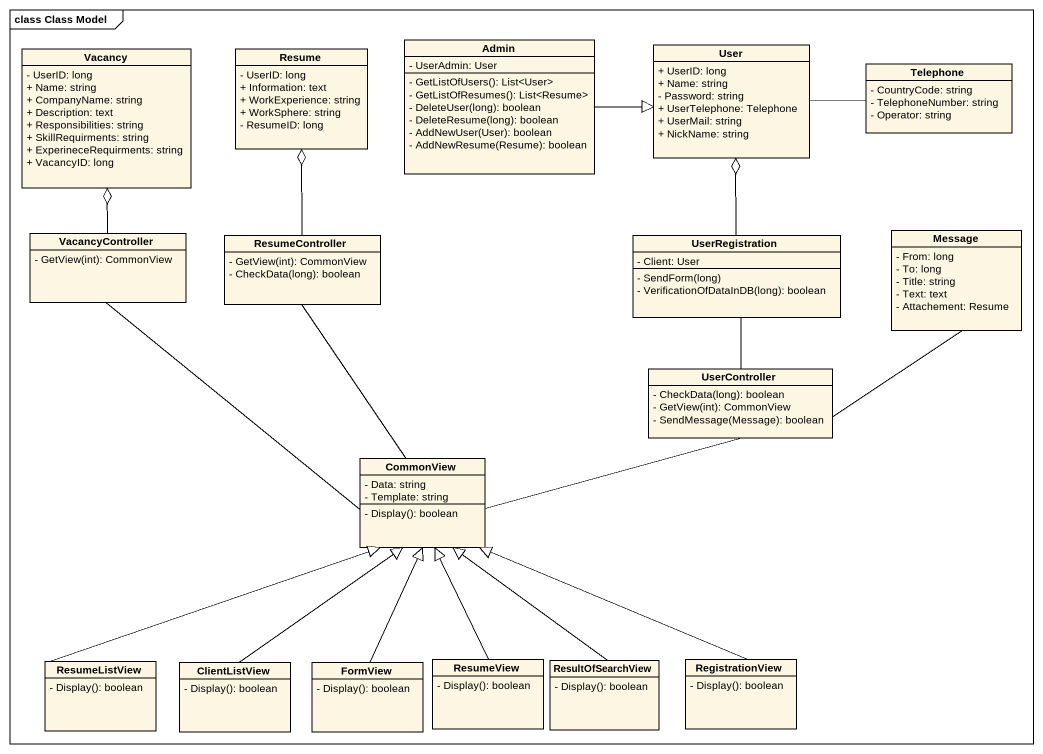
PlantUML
@startuml
mainframe class Class Model
hide circle
hide empty members
skinparam classAttributeIconSize 0
class Admin {
  - UserAdmin: User
  - GetListOfUsers(): List<User>
  - GetListOfResumes(): List<Resume>
  - DeleteUser(long): boolean
  - DeleteResume(long): boolean
  - AddNewUser(User): boolean
  - AddNewResume(Resume): boolean
}
class User {
  + UserID: long
  + Name: string
  - Password: string
  + UserTelephone: Telephone
  + UserMail: string
  + NickName: string
}
class Vacancy {
  - UserID: long
  + Name: string
  + CompanyName: string
  + Description: text
  + Responsibilities: string
  + SkillRequirments: string
  + ExperineceRequirments: string
  + VacancyID: long
}
class Resume {
  - UserID: long
  + Information: text
  + WorkExperience: string
  + WorkSphere: string
  - ResumeID: long
}
class Telephone {
  - CountryCode: string
  - TelephoneNumber: string
  - Operator: string
}
class VacancyController {
  - GetView(int): CommonView
}
class ResumeController {
  - GetView(int): CommonView
  - CheckData(long): boolean
}
class UserRegistration {
  - Client: User
  - SendForm(long)
  - VerificationOfDataInDB(long): boolean
}
class Message {
  - From: long
  - To: long
  - Title: string
  - Text: text
  - Attachement: Resume
}
class UserController {
  - CheckData(long): boolean
  - GetView(int): CommonView
  - SendMessage(Message): boolean
}
class CommonView {
  - Data: string
  - Template: string
  - Display(): boolean
}
class ResumeListView {
  - Display(): boolean
}
class ClientListView {
  - Display(): boolean
}
class FormView {
  - Display(): boolean
}
class ResumeView {
  - Display(): boolean
}
class ResultOfSearchView {
  - Display(): boolean
}
class RegistrationView {
  - Display(): boolean
}
Admin -right-|> User
User -right- Telephone
VacancyController -up-o Vacancy
VacancyController -- CommonView
ResumeController -up-o Resume
ResumeController -- CommonView
UserRegistration -up-o User
UserRegistration -- UserController
Message -left- UserController
UserController -left- CommonView
ResumeListView -up-|> CommonView
ClientListView -up-|> CommonView
FormView -up-|> CommonView
ResumeView -up-|> CommonView
ResultOfSearchView -up-|> CommonView
RegistrationView -up-|> CommonView
@enduml
